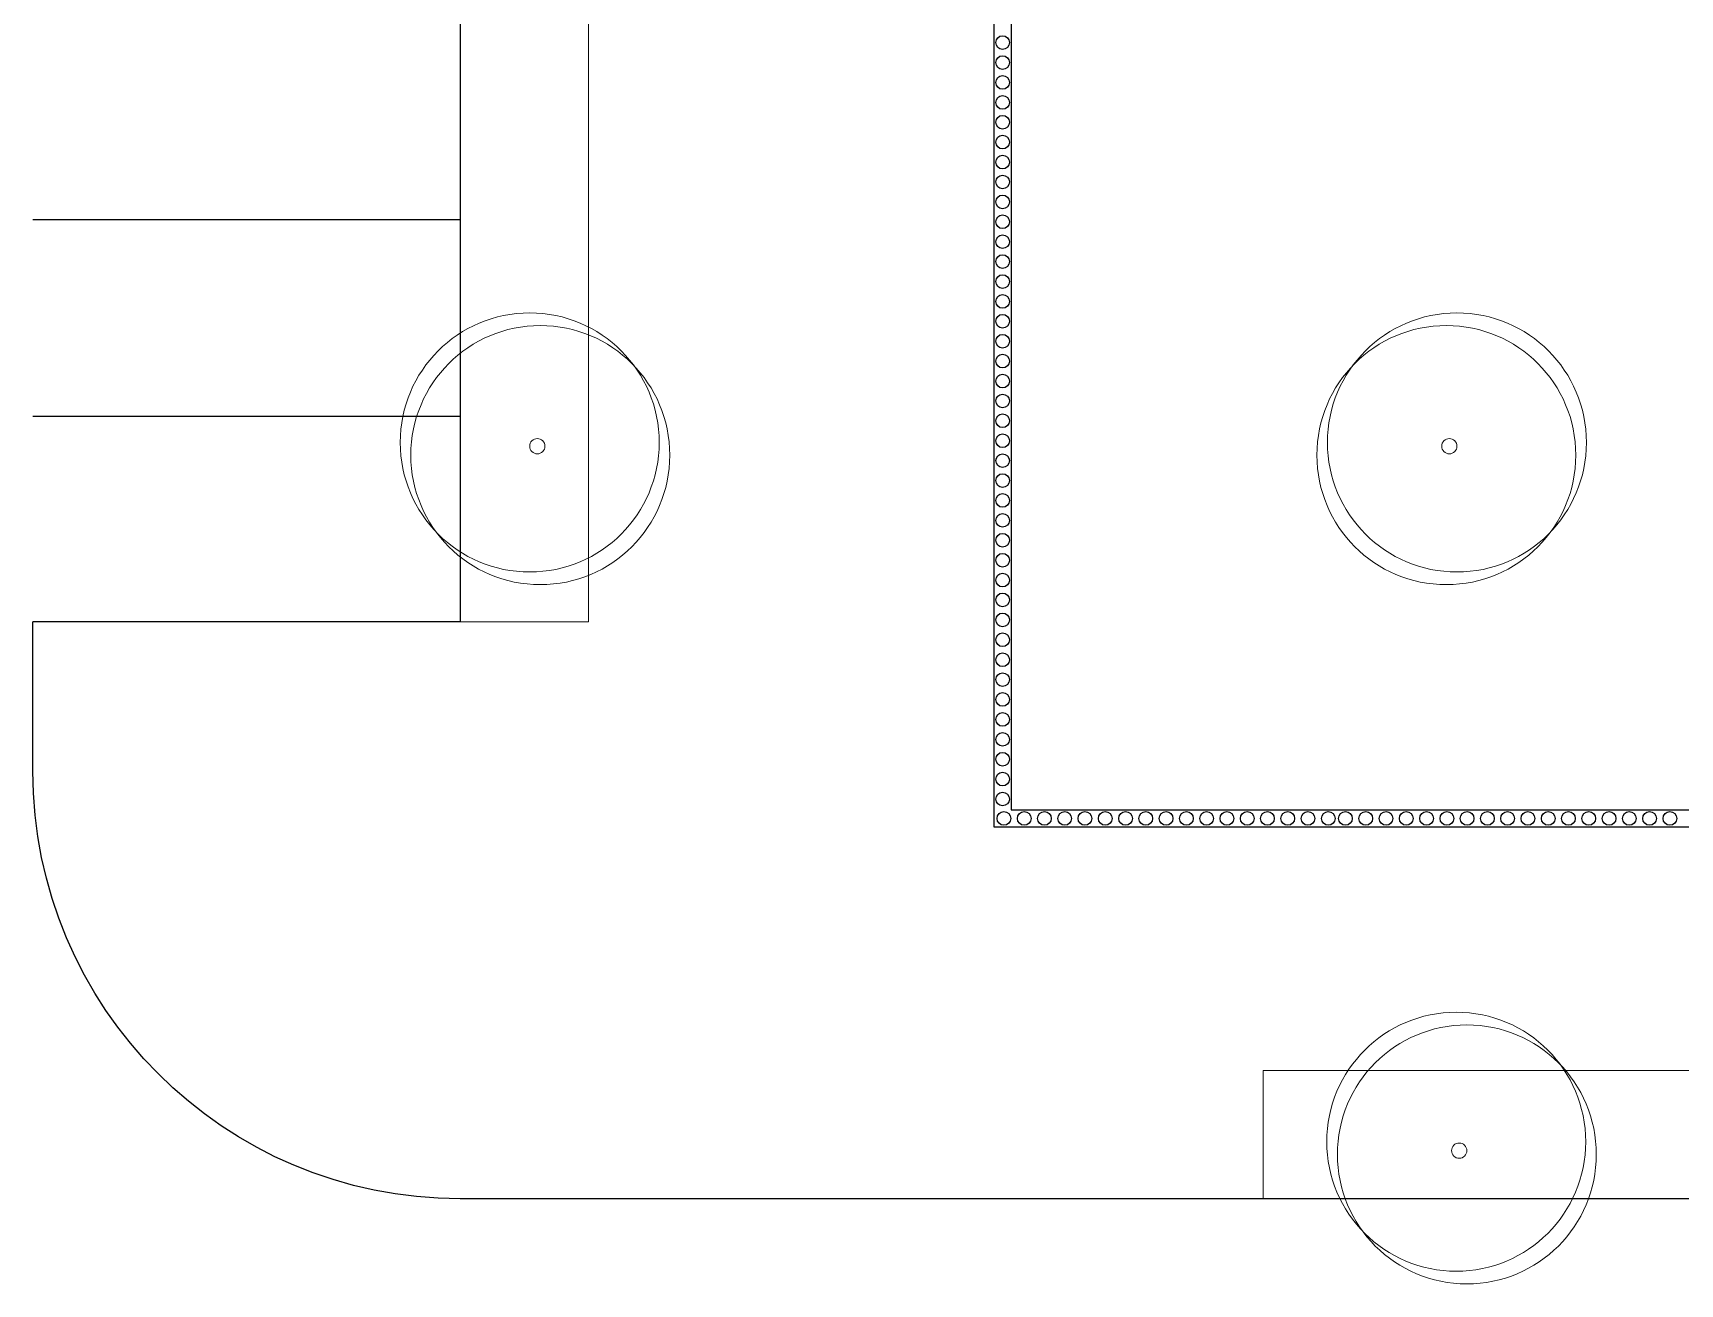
# Model space of a CAD drawing. Header units: metres. Extents: x 0 to 570, y -16 to 122.
# Drawn here: x 310.32 to 329.59, y 5.9 to 20.53 of the extents above; entities that cross this region are included whole.
import ezdxf

# ---------------------------------------------------------------- set-up
doc = ezdxf.new("R2010")
doc.units = ezdxf.units.M
doc.layers.add('ARQ- ARBOLES', color=85, linetype='Continuous', lineweight=13)
doc.layers.add('ARQ-ZONAS VERDES', color=82, linetype='Continuous', lineweight=13)
for name, color, linetype in [('ARQ-MOBILIARIO URBANO', 252, 'Continuous'), ('ARQ-MUROS MAMPOSTERIA', 7, 'Continuous'), ('ARQ-SUELO', 252, 'Continuous')]:
    doc.layers.add(name, color=color, linetype=linetype)

# ---------------------------------------------------------------- blocks, each defined once
blk = doc.blocks.new('ARBOL')
at = {"layer": 'ARQ- ARBOLES'}
for centre, radius in [((128.732, 225.111), 1.515), ((128.856, 224.963), 1.515), ((128.821, 225.067), 0.0892)]:
    blk.add_circle(centre, radius, dxfattribs=at)
blk = doc.blocks.new('reja')
at = {"layer": 'ARQ-MOBILIARIO URBANO'}
for points in [[(50.146, 285.041), (50.146, 192.741), (83.538, 192.741), (83.538, 198.441)], [(50.346, 284.841), (50.346, 192.941), (83.338, 192.941), (83.338, 198.441)]]:
    blk.add_lwpolyline(points, dxfattribs=at)
for centre in [(50.248, 201.913), (50.248, 201.68), (50.248, 201.447), (50.248, 201.214), (50.248, 200.982), (50.248, 200.749), (50.248, 200.516), (50.248, 200.283), (50.248, 200.05), (50.248, 199.818), (50.248, 199.585), (50.248, 199.352), (50.248, 199.119), (50.248, 198.886), (50.248, 198.654), (50.248, 198.421), (50.248, 198.188), (50.248, 197.955), (50.248, 197.722), (50.248, 197.49), (50.248, 197.257), (50.248, 197.024), (50.248, 196.791), (50.248, 196.559), (50.248, 196.326), (50.248, 196.093), (50.248, 195.86), (50.248, 195.627), (50.248, 195.395), (50.248, 195.162), (50.248, 194.929), (50.248, 194.696), (50.248, 194.463), (50.248, 194.231), (50.248, 193.998), (50.248, 193.765), (50.248, 193.532), (50.248, 193.3), (50.248, 193.067), (50.262, 192.84), (50.5, 192.84), (50.737, 192.84), (50.974, 192.84), (51.211, 192.84), (51.449, 192.84), (51.686, 192.84), (51.923, 192.84), (52.16, 192.84), (52.398, 192.84), (52.635, 192.84), (52.872, 192.84), (53.11, 192.84), (53.347, 192.84), (53.584, 192.84), (53.821, 192.84), (54.059, 192.84), (54.259, 192.84), (54.497, 192.84), (54.734, 192.84), (54.971, 192.84), (55.208, 192.84), (55.446, 192.84), (55.683, 192.84), (55.92, 192.84), (56.157, 192.84), (56.395, 192.84), (56.632, 192.84), (56.869, 192.84), (57.107, 192.84), (57.344, 192.84), (57.581, 192.84), (57.818, 192.84), (58.056, 192.84)]:
    blk.add_circle(centre, 0.08, dxfattribs=at)

msp = doc.modelspace()

# ---------------------------------------------------------------- linework, layer by layer
at = {"layer": 'ARQ-SUELO'}
for points in [[(315.321, 101.15), (315.321, 13.65), (310.321, 13.65)], [(315.321, 18.35), (310.321, 18.35)], [(315.321, 16.05), (310.321, 16.05)]]:
    msp.add_lwpolyline(points, dxfattribs=at)
msp.add_lwpolyline([(415.111, 13.65), (415.111, 11.9, -0.414213), (410.111, 6.9), (315.321, 6.9, -0.414213), (310.321, 11.9), (310.321, 13.65)], format="xyb", dxfattribs=at)
at = {"layer": 'ARQ-ZONAS VERDES'}
for points in [[(315.321, 13.65), (316.821, 13.65), (316.821, 32.05), (315.321, 32.05), (315.321, 13.65)], [(321.566, 11.25), (341.158, 11.25), (341.158, 14.75), (339.558, 14.75), (339.558, 13.75), (336.658, 13.75), (336.658, 14.75), (331.658, 14.75), (331.659, 17.95), (329.758, 17.95), (329.758, 24.05), (331.659, 24.05), (331.658, 27.25), (336.658, 27.25), (336.658, 28.25), (339.558, 28.25), (339.558, 31.9), (321.566, 31.9), (321.566, 11.25)], [(324.716, 6.9), (324.716, 8.4), (341.266, 8.4), (341.266, 6.9), (329.866, 6.9)]]:
    msp.add_lwpolyline(points, dxfattribs=at)

# ---------------------------------------------------------------- block references
at = {"layer": 'ARQ-MUROS MAMPOSTERIA'}
msp.add_blockref('reja', (271.42, -181.491), dxfattribs=at)
at = {"layer": 'ARQ-ZONAS VERDES'}
msp.add_blockref('ARBOL', (187.402, -209.365), dxfattribs=at)
at = {"layer": 'ARQ-ZONAS VERDES', "xscale": -1}
msp.add_blockref('ARBOL', (455.716, -209.365), dxfattribs=at)
at = {"layer": 'ARQ-ZONAS VERDES', "rotation": 180}
msp.add_blockref('ARBOL', (455.832, 232.531), dxfattribs=at)

doc.saveas('drawing.dxf')
